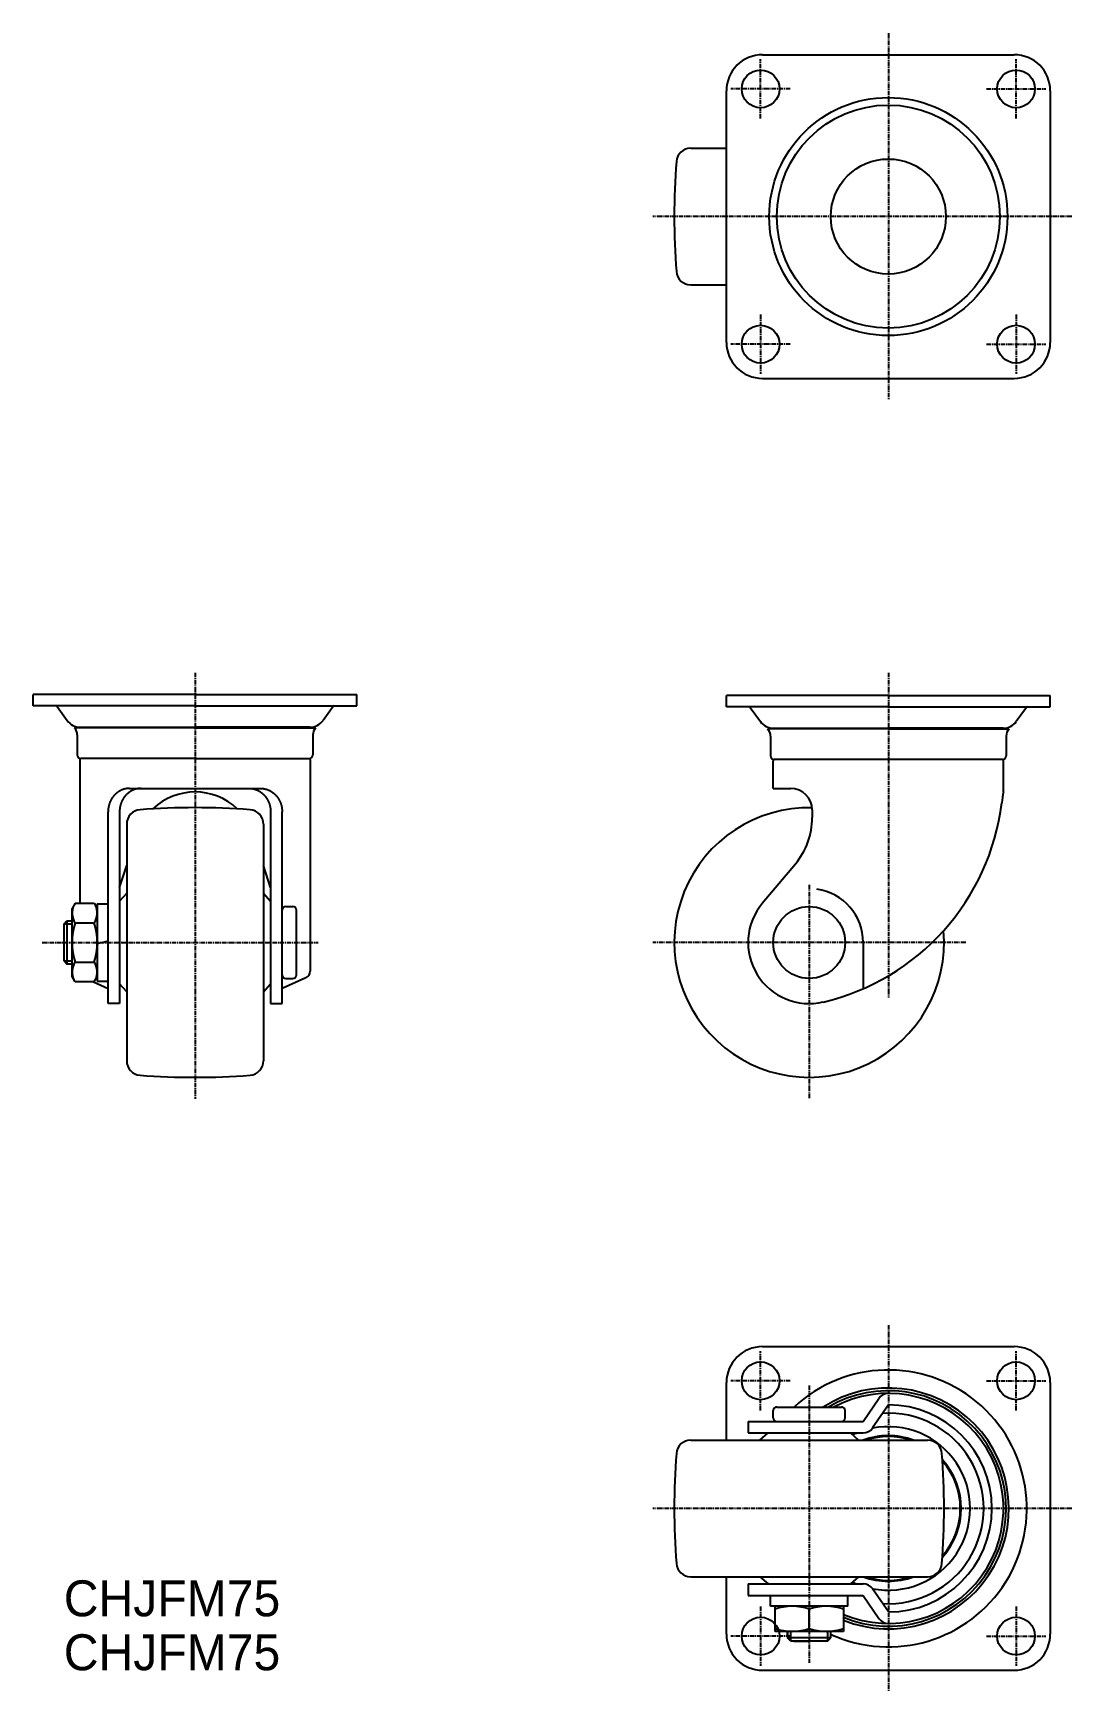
# Model space of a CAD drawing. Extents: x -3079 to -2790, y -802 to -341.
import ezdxf

# ---------------------------------------------------------------- set-up
doc = ezdxf.new("R2010")
doc.units = 0
doc.linetypes.add('CENTER', pattern=[2, 1.25, -0.25, 0.25, -0.25])
doc.layers.get('0').update_dxf_attribs({"linetype": 'CONTINUOUS'})
doc.layers.add('CENTER', color=1, linetype='CENTER')

msp = doc.modelspace()

# ---------------------------------------------------------------- linework, layer by layer
at = {"color": 7, "linetype": 'CONTINUOUS'}
for p, q in [((-2876.39, -346.61), (-2806.39, -346.61)), ((-2886.39, -426.61), (-2886.39, -356.61)), ((-2796.39, -356.61), (-2796.39, -426.61)), ((-2896.32, -372.61), (-2886.39, -372.61)), ((-2896.32, -410.61), (-2886.39, -410.61)), ((-2876.39, -436.61), (-2806.39, -436.61)), ((-3079.1, -527.71), (-3079.1, -524.51)), ((-3034.1, -524.51), (-3079.1, -524.51)), ((-3034.1, -524.51), (-2989.1, -524.51)), ((-2989.1, -527.71), (-2989.1, -524.51)), ((-2886.39, -528.01), (-2886.39, -524.81)), ((-2841.39, -524.81), (-2886.39, -524.81)), ((-2841.39, -524.81), (-2796.39, -524.81)), ((-2796.39, -528.01), (-2796.39, -524.81)), ((-3034.1, -527.71), (-3079.1, -527.71)), ((-3072.48, -527.88), (-3069.68, -531.75)), ((-3034.1, -527.71), (-2989.1, -527.71)), ((-2995.72, -527.88), (-2998.53, -531.75)), ((-2841.39, -528.01), (-2886.39, -528.01)), ((-2879.77, -528.18), (-2876.97, -532.05)), ((-2841.39, -528.01), (-2796.39, -528.01)), ((-2803.01, -528.18), (-2805.82, -532.05)), ((-3034.1, -533.81), (-3067.6, -533.81)), ((-3066.03, -533.61), (-3034.1, -533.61)), ((-3064.18, -533.61), (-3064.44, -533.81)), ((-3002.17, -533.61), (-3034.1, -533.61)), ((-3034.1, -533.81), (-3000.6, -533.81)), ((-3004.02, -533.61), (-3003.76, -533.81)), ((-2841.39, -534.11), (-2874.89, -534.11)), ((-2873.32, -533.91), (-2841.39, -533.91)), ((-2871.48, -533.91), (-2871.74, -534.11)), ((-2809.46, -533.91), (-2841.39, -533.91)), ((-2841.39, -534.11), (-2807.89, -534.11)), ((-2811.31, -533.91), (-2811.05, -534.11)), ((-3066.85, -535.8), (-3066.85, -541.31)), ((-3001.35, -535.8), (-3001.35, -541.31)), ((-2874.14, -536.1), (-2874.14, -541.61)), ((-2808.64, -536.11), (-2808.64, -541.61)), ((-3066.1, -542.65), (-3066.1, -582.54)), ((-3034.1, -542.31), (-3065.85, -542.31)), ((-3034.1, -542.31), (-3002.35, -542.31)), ((-3002.1, -542.65), (-3002.1, -601.49)), ((-2873.39, -550.65), (-2873.39, -542.95)), ((-2809.64, -542.61), (-2873.14, -542.61)), ((-2809.39, -551.65), (-2809.39, -542.65)), ((-3052.3, -550.65), (-3015.9, -550.65)), ((-2873.39, -550.65), (-2868.56, -550.65)), ((-3058.3, -610.51), (-3058.3, -557.16)), ((-3055.1, -557.16), (-3055.1, -610.51)), ((-3013.1, -557.16), (-3013.1, -610.51)), ((-3009.9, -610.51), (-3009.9, -557.16)), ((-2862.56, -556.65), (-2862.56, -558.79)), ((-3053.1, -560.58), (-3053.1, -626.43)), ((-3015.1, -560.58), (-3015.1, -626.43)), ((-2876.42, -582.58), (-2867.24, -571.64)), ((-3055.1, -578.23), (-3053.1, -572.09)), ((-3013.1, -578.23), (-3015.1, -572.09)), ((-3053.1, -579.81), (-3055.1, -582.06)), ((-3015.1, -579.81), (-3013.1, -582.06)), ((-3067.45, -582.54), (-3068.3, -584.01)), ((-3068.3, -603.01), (-3068.3, -584.01)), ((-3067.45, -582.54), (-3062.15, -582.54)), ((-3062.15, -582.54), (-3061.3, -584.01)), ((-3061.3, -582.76), (-3058.3, -582.76)), ((-3061.3, -582.76), (-3061.3, -604.26)), ((-3008.9, -583.51), (-3006.9, -583.51)), ((-3005.9, -602.51), (-3005.9, -584.51)), ((-3070.6, -588.38), (-3069.73, -587.51)), ((-3070.6, -588.38), (-3070.6, -598.63)), ((-3070.6, -589.26), (-3070.6, -593.51)), ((-3069.73, -587.51), (-3068.3, -587.51)), ((-3069.73, -587.51), (-3069.73, -599.51)), ((-3067.45, -588.02), (-3062.15, -588.02)), ((-3058.3, -593.11), (-3061.3, -593.91)), ((-2848.39, -593.51), (-2848.39, -606.36)), ((-3070.6, -598.63), (-3069.73, -599.51)), ((-3068.3, -599.51), (-3069.73, -599.51)), ((-3067.45, -598.99), (-3062.15, -598.99)), ((-3067.45, -604.48), (-3068.3, -603.01)), ((-3062.15, -604.48), (-3061.3, -603.01)), ((-3061.3, -604.26), (-3058.3, -604.26)), ((-3003.29, -603.32), (-3009.9, -606.27)), ((-3008.9, -603.51), (-3006.9, -603.51)), ((-3062.15, -604.48), (-3067.45, -604.48)), ((-3062.31, -604.48), (-3058.3, -606.27)), ((-3053.1, -607.21), (-3055.1, -604.96)), ((-3015.1, -607.21), (-3013.1, -604.96)), ((-3055.1, -610.51), (-3058.3, -610.51)), ((-3013.1, -610.51), (-3009.9, -610.51)), ((-2876.39, -705.91), (-2806.39, -705.91)), ((-2886.39, -731.91), (-2886.39, -715.91)), ((-2796.39, -715.91), (-2796.39, -785.91)), ((-2873.39, -725.71), (-2873.39, -723.71)), ((-2872.39, -722.71), (-2854.39, -722.71)), ((-2853.39, -725.71), (-2853.39, -723.71)), ((-2848.39, -726.71), (-2844.04, -720.31)), ((-2841.39, -722.11), (-2845.75, -728.51)), ((-2880.39, -726.71), (-2880.39, -729.91)), ((-2880.39, -726.71), (-2848.39, -726.71)), ((-2896.32, -731.91), (-2830.47, -731.91)), ((-2880.39, -729.91), (-2848.39, -729.91)), ((-2877.09, -731.91), (-2874.84, -729.91)), ((-2849.69, -731.91), (-2851.94, -729.91)), ((-2896.32, -769.91), (-2830.47, -769.91)), ((-2886.39, -785.91), (-2886.39, -769.91)), ((-2877.09, -769.91), (-2874.84, -771.91)), ((-2849.69, -769.91), (-2851.94, -771.91)), ((-2880.39, -771.91), (-2880.39, -775.11)), ((-2880.39, -771.91), (-2848.39, -771.91)), ((-2841.39, -779.71), (-2845.75, -773.31)), ((-2880.39, -775.11), (-2848.39, -775.11)), ((-2874.14, -778.11), (-2874.14, -775.11)), ((-2852.64, -778.11), (-2874.14, -778.11)), ((-2872.89, -785.11), (-2872.89, -778.11)), ((-2863.39, -784.26), (-2863.39, -778.96)), ((-2853.89, -778.11), (-2853.89, -785.11)), ((-2852.64, -778.11), (-2852.64, -775.11)), ((-2848.39, -775.11), (-2844.04, -781.51)), ((-2853.89, -785.11), (-2872.89, -785.11)), ((-2869.39, -785.11), (-2869.39, -786.94)), ((-2869.39, -786.11), (-2869.39, -785.11)), ((-2868.52, -787.81), (-2869.39, -786.94)), ((-2857.39, -786.94), (-2869.39, -786.94)), ((-2858.27, -787.81), (-2868.52, -787.81)), ((-2867.64, -787.81), (-2863.39, -787.81)), ((-2859.14, -787.81), (-2863.39, -787.81)), ((-2858.27, -787.81), (-2857.39, -786.94)), ((-2857.39, -786.94), (-2857.39, -785.11)), ((-2857.39, -786.11), (-2857.39, -785.11)), ((-2876.39, -795.91), (-2806.39, -795.91))]:
    msp.add_line(p, q, dxfattribs=at)
at = {"color": 3, "linetype": 'CONTINUOUS'}
for p, q in [((-3068.3, -588.38), (-3070.6, -588.38)), ((-3070.6, -598.63), (-3068.3, -598.63)), ((-2868.52, -787.81), (-2868.52, -785.11)), ((-2858.27, -785.11), (-2858.27, -787.81))]:
    msp.add_line(p, q, dxfattribs=at)
at = {"color": 7, "linetype": 'CONTINUOUS'}
for points in [[(-3052.3, -550.65, 0), (-3052.37, -550.65, 0), (-3052.45, -550.65, 0), (-3052.52, -550.65, 0), (-3052.6, -550.66, 0), (-3052.67, -550.66, 0), (-3052.74, -550.67, 0), (-3052.82, -550.67, 0), (-3052.89, -550.68, 0), (-3052.96, -550.69, 0), (-3053.04, -550.7, 0), (-3053.11, -550.71, 0), (-3053.18, -550.72, 0), (-3053.25, -550.73, 0), (-3053.33, -550.75, 0), (-3053.4, -550.76, 0), (-3053.47, -550.77, 0), (-3053.54, -550.79, 0), (-3053.62, -550.81, 0), (-3053.69, -550.83, 0), (-3053.76, -550.85, 0), (-3053.83, -550.87, 0), (-3053.9, -550.88, 0), (-3053.97, -550.91, 0), (-3054.04, -550.93, 0), (-3054.11, -550.95, 0), (-3054.18, -550.98, 0), (-3054.25, -551, 0), (-3054.32, -551.03, 0), (-3054.39, -551.06, 0), (-3054.46, -551.09, 0), (-3054.53, -551.11, 0), (-3054.6, -551.14, 0), (-3054.66, -551.18, 0), (-3054.73, -551.21, 0), (-3054.8, -551.24, 0), (-3054.87, -551.27, 0), (-3054.93, -551.31, 0), (-3055, -551.35, 0), (-3055.06, -551.38, 0), (-3055.13, -551.42, 0), (-3055.19, -551.46, 0), (-3055.26, -551.49, 0), (-3055.32, -551.53, 0), (-3055.39, -551.58, 0), (-3055.45, -551.62, 0), (-3055.51, -551.66, 0), (-3055.57, -551.7, 0), (-3055.63, -551.75, 0), (-3055.7, -551.79, 0), (-3055.76, -551.84, 0), (-3055.82, -551.88, 0), (-3055.88, -551.93, 0), (-3055.93, -551.98, 0), (-3055.99, -552.03, 0), (-3056.05, -552.08, 0), (-3056.11, -552.13, 0), (-3056.16, -552.18, 0), (-3056.22, -552.23, 0), (-3056.28, -552.28, 0), (-3056.33, -552.34, 0), (-3056.38, -552.39, 0), (-3056.44, -552.45, 0), (-3056.49, -552.5, 0), (-3056.54, -552.56, 0), (-3056.6, -552.61, 0), (-3056.65, -552.67, 0), (-3056.7, -552.73, 0), (-3056.75, -552.79, 0), (-3056.8, -552.85, 0), (-3056.84, -552.91, 0), (-3056.89, -552.97, 0), (-3056.94, -553.03, 0), (-3056.99, -553.09, 0), (-3057.03, -553.15, 0), (-3057.08, -553.22, 0), (-3057.12, -553.28, 0), (-3057.16, -553.35, 0), (-3057.21, -553.41, 0), (-3057.25, -553.48, 0), (-3057.29, -553.54, 0), (-3057.33, -553.61, 0), (-3057.37, -553.68, 0), (-3057.41, -553.74, 0), (-3057.45, -553.81, 0), (-3057.48, -553.88, 0), (-3057.52, -553.95, 0), (-3057.56, -554.02, 0), (-3057.59, -554.09, 0), (-3057.63, -554.16, 0), (-3057.66, -554.23, 0), (-3057.69, -554.3, 0), (-3057.72, -554.38, 0), (-3057.76, -554.45, 0), (-3057.79, -554.52, 0), (-3057.82, -554.6, 0), (-3057.84, -554.67, 0), (-3057.87, -554.74, 0), (-3057.9, -554.82, 0), (-3057.92, -554.89, 0), (-3057.95, -554.97, 0), (-3057.97, -555.04, 0), (-3058, -555.12, 0), (-3058.02, -555.19, 0), (-3058.04, -555.27, 0), (-3058.06, -555.35, 0), (-3058.08, -555.42, 0), (-3058.1, -555.5, 0), (-3058.12, -555.58, 0), (-3058.14, -555.66, 0), (-3058.16, -555.73, 0), (-3058.17, -555.81, 0), (-3058.19, -555.89, 0), (-3058.2, -555.97, 0), (-3058.21, -556.05, 0), (-3058.22, -556.13, 0), (-3058.24, -556.21, 0), (-3058.25, -556.28, 0), (-3058.26, -556.36, 0), (-3058.26, -556.44, 0), (-3058.27, -556.52, 0), (-3058.28, -556.6, 0), (-3058.28, -556.68, 0), (-3058.29, -556.76, 0), (-3058.29, -556.84, 0), (-3058.3, -556.92, 0), (-3058.3, -557, 0), (-3058.3, -557.08, 0), (-3058.3, -557.16, 0)], [(-3049.1, -550.65, 0), (-3049.17, -550.65, 0), (-3049.25, -550.65, 0), (-3049.32, -550.65, 0), (-3049.4, -550.66, 0), (-3049.47, -550.66, 0), (-3049.54, -550.67, 0), (-3049.62, -550.67, 0), (-3049.69, -550.68, 0), (-3049.76, -550.69, 0), (-3049.84, -550.7, 0), (-3049.91, -550.71, 0), (-3049.98, -550.72, 0), (-3050.05, -550.73, 0), (-3050.13, -550.75, 0), (-3050.2, -550.76, 0), (-3050.27, -550.77, 0), (-3050.34, -550.79, 0), (-3050.42, -550.81, 0), (-3050.49, -550.83, 0), (-3050.56, -550.85, 0), (-3050.63, -550.87, 0), (-3050.7, -550.88, 0), (-3050.77, -550.91, 0), (-3050.84, -550.93, 0), (-3050.91, -550.95, 0), (-3050.98, -550.98, 0), (-3051.05, -551, 0), (-3051.12, -551.03, 0), (-3051.19, -551.06, 0), (-3051.26, -551.09, 0), (-3051.33, -551.11, 0), (-3051.4, -551.14, 0), (-3051.46, -551.18, 0), (-3051.53, -551.21, 0), (-3051.6, -551.24, 0), (-3051.67, -551.27, 0), (-3051.73, -551.31, 0), (-3051.8, -551.35, 0), (-3051.86, -551.38, 0), (-3051.93, -551.42, 0), (-3051.99, -551.46, 0), (-3052.06, -551.49, 0), (-3052.12, -551.53, 0), (-3052.19, -551.58, 0), (-3052.25, -551.62, 0), (-3052.31, -551.66, 0), (-3052.37, -551.7, 0), (-3052.43, -551.75, 0), (-3052.5, -551.79, 0), (-3052.56, -551.84, 0), (-3052.62, -551.88, 0), (-3052.68, -551.93, 0), (-3052.73, -551.98, 0), (-3052.79, -552.03, 0), (-3052.85, -552.08, 0), (-3052.91, -552.13, 0), (-3052.96, -552.18, 0), (-3053.02, -552.23, 0), (-3053.08, -552.28, 0), (-3053.13, -552.34, 0), (-3053.18, -552.39, 0), (-3053.24, -552.45, 0), (-3053.29, -552.5, 0), (-3053.34, -552.56, 0), (-3053.4, -552.61, 0), (-3053.45, -552.67, 0), (-3053.5, -552.73, 0), (-3053.55, -552.79, 0), (-3053.6, -552.85, 0), (-3053.64, -552.91, 0), (-3053.69, -552.97, 0), (-3053.74, -553.03, 0), (-3053.79, -553.09, 0), (-3053.83, -553.15, 0), (-3053.88, -553.22, 0), (-3053.92, -553.28, 0), (-3053.96, -553.35, 0), (-3054.01, -553.41, 0), (-3054.05, -553.48, 0), (-3054.09, -553.54, 0), (-3054.13, -553.61, 0), (-3054.17, -553.68, 0), (-3054.21, -553.74, 0), (-3054.25, -553.81, 0), (-3054.28, -553.88, 0), (-3054.32, -553.95, 0), (-3054.36, -554.02, 0), (-3054.39, -554.09, 0), (-3054.43, -554.16, 0), (-3054.46, -554.23, 0), (-3054.49, -554.3, 0), (-3054.52, -554.38, 0), (-3054.56, -554.45, 0), (-3054.59, -554.52, 0), (-3054.62, -554.6, 0), (-3054.64, -554.67, 0), (-3054.67, -554.74, 0), (-3054.7, -554.82, 0), (-3054.72, -554.89, 0), (-3054.75, -554.97, 0), (-3054.77, -555.04, 0), (-3054.8, -555.12, 0), (-3054.82, -555.19, 0), (-3054.84, -555.27, 0), (-3054.86, -555.35, 0), (-3054.88, -555.42, 0), (-3054.9, -555.5, 0), (-3054.92, -555.58, 0), (-3054.94, -555.66, 0), (-3054.96, -555.73, 0), (-3054.97, -555.81, 0), (-3054.99, -555.89, 0), (-3055, -555.97, 0), (-3055.01, -556.05, 0), (-3055.02, -556.13, 0), (-3055.04, -556.21, 0), (-3055.05, -556.28, 0), (-3055.06, -556.36, 0), (-3055.06, -556.44, 0), (-3055.07, -556.52, 0), (-3055.08, -556.6, 0), (-3055.08, -556.68, 0), (-3055.09, -556.76, 0), (-3055.09, -556.84, 0), (-3055.1, -556.92, 0), (-3055.1, -557, 0), (-3055.1, -557.08, 0), (-3055.1, -557.16, 0)], [(-3019.1, -550.65, 0), (-3019.03, -550.65, 0), (-3018.95, -550.65, 0), (-3018.88, -550.65, 0), (-3018.81, -550.66, 0), (-3018.73, -550.66, 0), (-3018.66, -550.67, 0), (-3018.59, -550.67, 0), (-3018.51, -550.68, 0), (-3018.44, -550.69, 0), (-3018.37, -550.7, 0), (-3018.29, -550.71, 0), (-3018.22, -550.72, 0), (-3018.15, -550.73, 0), (-3018.08, -550.75, 0), (-3018, -550.76, 0), (-3017.93, -550.77, 0), (-3017.86, -550.79, 0), (-3017.79, -550.81, 0), (-3017.71, -550.83, 0), (-3017.64, -550.85, 0), (-3017.57, -550.87, 0), (-3017.5, -550.88, 0), (-3017.43, -550.91, 0), (-3017.36, -550.93, 0), (-3017.29, -550.95, 0), (-3017.22, -550.98, 0), (-3017.15, -551, 0), (-3017.08, -551.03, 0), (-3017.01, -551.06, 0), (-3016.94, -551.09, 0), (-3016.87, -551.11, 0), (-3016.8, -551.14, 0), (-3016.74, -551.18, 0), (-3016.67, -551.21, 0), (-3016.6, -551.24, 0), (-3016.54, -551.27, 0), (-3016.47, -551.31, 0), (-3016.4, -551.35, 0), (-3016.34, -551.38, 0), (-3016.27, -551.42, 0), (-3016.21, -551.46, 0), (-3016.14, -551.49, 0), (-3016.08, -551.53, 0), (-3016.02, -551.58, 0), (-3015.95, -551.62, 0), (-3015.89, -551.66, 0), (-3015.83, -551.7, 0), (-3015.77, -551.75, 0), (-3015.71, -551.79, 0), (-3015.65, -551.84, 0), (-3015.59, -551.88, 0), (-3015.53, -551.93, 0), (-3015.47, -551.98, 0), (-3015.41, -552.03, 0), (-3015.35, -552.08, 0), (-3015.29, -552.13, 0), (-3015.24, -552.18, 0), (-3015.18, -552.23, 0), (-3015.13, -552.28, 0), (-3015.07, -552.34, 0), (-3015.02, -552.39, 0), (-3014.96, -552.45, 0), (-3014.91, -552.5, 0), (-3014.86, -552.56, 0), (-3014.81, -552.61, 0), (-3014.76, -552.67, 0), (-3014.7, -552.73, 0), (-3014.66, -552.79, 0), (-3014.61, -552.85, 0), (-3014.56, -552.91, 0), (-3014.51, -552.97, 0), (-3014.46, -553.03, 0), (-3014.42, -553.09, 0), (-3014.37, -553.15, 0), (-3014.33, -553.22, 0), (-3014.28, -553.28, 0), (-3014.24, -553.35, 0), (-3014.2, -553.41, 0), (-3014.15, -553.48, 0), (-3014.11, -553.54, 0), (-3014.07, -553.61, 0), (-3014.03, -553.68, 0), (-3013.99, -553.74, 0), (-3013.95, -553.81, 0), (-3013.92, -553.88, 0), (-3013.88, -553.95, 0), (-3013.84, -554.02, 0), (-3013.81, -554.09, 0), (-3013.78, -554.16, 0), (-3013.74, -554.23, 0), (-3013.71, -554.3, 0), (-3013.68, -554.38, 0), (-3013.65, -554.45, 0), (-3013.62, -554.52, 0), (-3013.59, -554.6, 0), (-3013.56, -554.67, 0), (-3013.53, -554.74, 0), (-3013.5, -554.82, 0), (-3013.48, -554.89, 0), (-3013.45, -554.97, 0), (-3013.43, -555.04, 0), (-3013.4, -555.12, 0), (-3013.38, -555.19, 0), (-3013.36, -555.27, 0), (-3013.34, -555.35, 0), (-3013.32, -555.42, 0), (-3013.3, -555.5, 0), (-3013.28, -555.58, 0), (-3013.26, -555.66, 0), (-3013.25, -555.73, 0), (-3013.23, -555.81, 0), (-3013.22, -555.89, 0), (-3013.2, -555.97, 0), (-3013.19, -556.05, 0), (-3013.18, -556.13, 0), (-3013.17, -556.21, 0), (-3013.16, -556.28, 0), (-3013.15, -556.36, 0), (-3013.14, -556.44, 0), (-3013.13, -556.52, 0), (-3013.12, -556.6, 0), (-3013.12, -556.68, 0), (-3013.11, -556.76, 0), (-3013.11, -556.84, 0), (-3013.1, -556.92, 0), (-3013.1, -557, 0), (-3013.1, -557.08, 0), (-3013.1, -557.16, 0)], [(-3015.9, -550.65, 0), (-3015.83, -550.65, 0), (-3015.75, -550.65, 0), (-3015.68, -550.65, 0), (-3015.61, -550.66, 0), (-3015.53, -550.66, 0), (-3015.46, -550.67, 0), (-3015.39, -550.67, 0), (-3015.31, -550.68, 0), (-3015.24, -550.69, 0), (-3015.17, -550.7, 0), (-3015.09, -550.71, 0), (-3015.02, -550.72, 0), (-3014.95, -550.73, 0), (-3014.88, -550.75, 0), (-3014.8, -550.76, 0), (-3014.73, -550.77, 0), (-3014.66, -550.79, 0), (-3014.59, -550.81, 0), (-3014.51, -550.83, 0), (-3014.44, -550.85, 0), (-3014.37, -550.87, 0), (-3014.3, -550.88, 0), (-3014.23, -550.91, 0), (-3014.16, -550.93, 0), (-3014.09, -550.95, 0), (-3014.02, -550.98, 0), (-3013.95, -551, 0), (-3013.88, -551.03, 0), (-3013.81, -551.06, 0), (-3013.74, -551.09, 0), (-3013.67, -551.11, 0), (-3013.6, -551.14, 0), (-3013.54, -551.18, 0), (-3013.47, -551.21, 0), (-3013.4, -551.24, 0), (-3013.34, -551.27, 0), (-3013.27, -551.31, 0), (-3013.2, -551.35, 0), (-3013.14, -551.38, 0), (-3013.07, -551.42, 0), (-3013.01, -551.46, 0), (-3012.94, -551.49, 0), (-3012.88, -551.53, 0), (-3012.82, -551.58, 0), (-3012.75, -551.62, 0), (-3012.69, -551.66, 0), (-3012.63, -551.7, 0), (-3012.57, -551.75, 0), (-3012.51, -551.79, 0), (-3012.45, -551.84, 0), (-3012.39, -551.88, 0), (-3012.33, -551.93, 0), (-3012.27, -551.98, 0), (-3012.21, -552.03, 0), (-3012.15, -552.08, 0), (-3012.09, -552.13, 0), (-3012.04, -552.18, 0), (-3011.98, -552.23, 0), (-3011.93, -552.28, 0), (-3011.87, -552.34, 0), (-3011.82, -552.39, 0), (-3011.76, -552.45, 0), (-3011.71, -552.5, 0), (-3011.66, -552.56, 0), (-3011.61, -552.61, 0), (-3011.56, -552.67, 0), (-3011.5, -552.73, 0), (-3011.46, -552.79, 0), (-3011.41, -552.85, 0), (-3011.36, -552.91, 0), (-3011.31, -552.97, 0), (-3011.26, -553.03, 0), (-3011.22, -553.09, 0), (-3011.17, -553.15, 0), (-3011.13, -553.22, 0), (-3011.08, -553.28, 0), (-3011.04, -553.35, 0), (-3011, -553.41, 0), (-3010.95, -553.48, 0), (-3010.91, -553.54, 0), (-3010.87, -553.61, 0), (-3010.83, -553.68, 0), (-3010.79, -553.74, 0), (-3010.75, -553.81, 0), (-3010.72, -553.88, 0), (-3010.68, -553.95, 0), (-3010.64, -554.02, 0), (-3010.61, -554.09, 0), (-3010.58, -554.16, 0), (-3010.54, -554.23, 0), (-3010.51, -554.3, 0), (-3010.48, -554.38, 0), (-3010.45, -554.45, 0), (-3010.42, -554.52, 0), (-3010.39, -554.6, 0), (-3010.36, -554.67, 0), (-3010.33, -554.74, 0), (-3010.3, -554.82, 0), (-3010.28, -554.89, 0), (-3010.25, -554.97, 0), (-3010.23, -555.04, 0), (-3010.2, -555.12, 0), (-3010.18, -555.19, 0), (-3010.16, -555.27, 0), (-3010.14, -555.35, 0), (-3010.12, -555.42, 0), (-3010.1, -555.5, 0), (-3010.08, -555.58, 0), (-3010.06, -555.66, 0), (-3010.05, -555.73, 0), (-3010.03, -555.81, 0), (-3010.02, -555.89, 0), (-3010, -555.97, 0), (-3009.99, -556.05, 0), (-3009.98, -556.13, 0), (-3009.97, -556.21, 0), (-3009.96, -556.28, 0), (-3009.95, -556.36, 0), (-3009.94, -556.44, 0), (-3009.93, -556.52, 0), (-3009.92, -556.6, 0), (-3009.92, -556.68, 0), (-3009.91, -556.76, 0), (-3009.91, -556.84, 0), (-3009.9, -556.92, 0), (-3009.9, -557, 0), (-3009.9, -557.08, 0), (-3009.9, -557.16, 0)]]:
    msp.add_polyline3d(points, dxfattribs=at)
for centre, radius in [((-2876.89, -356.11), 5.25), ((-2805.89, -356.11), 5.25), ((-2841.39, -391.61), 33.1), ((-2841.39, -391.61), 31), ((-2841.39, -391.61), 16), ((-2876.89, -427.11), 5.25), ((-2805.89, -427.11), 5.25), ((-2863.39, -593.51), 10), ((-2876.89, -715.41), 5.25), ((-2805.89, -715.41), 5.25), ((-2876.89, -786.41), 5.25), ((-2805.89, -786.41), 5.25)]:
    msp.add_circle(centre, radius, dxfattribs=at)
for centre, radius, start, end in [((-2876.39, -356.61), 10, 90, 180), ((-2806.39, -356.61), 10, 0, 90), ((-2896.32, -376.61), 4, 90, 175.6108), ((-2700.89, -391.61), 200, 175.6108, 184.3892), ((-2896.32, -406.61), 4, 184.3892, 270), ((-2876.39, -426.61), 10, 180, 270), ((-2806.39, -426.61), 10, 270, 0), ((-3072.81, -528.11), 0.4, 35.9142, 90), ((-2995.4, -528.11), 0.4, 90, 144.0858), ((-2880.1, -528.41), 0.4, 35.9142, 90), ((-2802.69, -528.41), 0.4, 90, 144.0858), ((-3066.03, -529.11), 4.5, 215.9142, 270), ((-3069.85, -535.8), 3, 0, 41.4096), ((-3002.17, -529.11), 4.5, 270, 324.0858), ((-2998.35, -535.8), 3, 138.5904, 180), ((-2873.32, -529.41), 4.5, 215.9142, 270), ((-2877.14, -536.1), 3, 0, 41.4096), ((-2809.46, -529.41), 4.5, 270, 324.0858), ((-2805.6, -536.11), 3.04, 138.8879, 180), ((-3065.85, -541.31), 1, 180, 270), ((-3062.1, -542.65), 4, 174.7631, 180), ((-3002.35, -541.31), 1, 270, 0), ((-3006.1, -542.65), 4, 0, 5.2369), ((-2873.14, -541.61), 1, 180, 270), ((-2869.39, -542.95), 4, 174.7631, 180), ((-2809.64, -541.61), 1, 270, 0), ((-2813.39, -542.65), 4, 0, 0.9898), ((-3034.1, -568.65), 17, 46.3229, 133.6771), ((-2868.56, -556.65), 6, 0, 90), ((-2789.94, -556.28), 20, 166.6047, 175.3156), ((-3049.1, -560.58), 4, 94.3892, 180), ((-3034.1, -756.01), 200, 85.6108, 94.3892), ((-3019.1, -560.58), 4, 0, 85.6108), ((-2863.39, -593.51), 37.5, 88.7766, 5.0273), ((-2874.39, -546.79), 65, 283.248, 353.0523), ((-2882.56, -558.79), 20, 320, 0), ((-2863.39, -593.51), 15, 0, 81.8483), ((-3063.44, -585.28), 4.86, 154.3842, 214.3842), ((-3066.16, -585.28), 4.86, 325.6158, 25.6158), ((-3008.9, -584.51), 1, 90, 180), ((-3006.9, -584.51), 1, 0, 90), ((-2863.39, -593.51), 17, 140, 283.248), ((-3050.15, -593.51), 18.15, 162.412, 197.588), ((-3079.45, -593.51), 18.15, 342.412, 17.588), ((-3063.44, -601.74), 4.86, 145.6158, 205.6158), ((-3066.16, -601.74), 4.86, 334.3842, 34.3842), ((-3008.9, -602.51), 1, 180, 270), ((-3006.9, -602.51), 1, 270, 0), ((-3004.1, -601.49), 2, 294.0696, 0), ((-3049.1, -626.43), 4, 180, 265.6108), ((-3019.1, -626.43), 4, 274.3892, 0), ((-3034.1, -431.01), 200, 265.6108, 274.3892), ((-2876.39, -715.91), 10, 90, 180), ((-2806.39, -715.91), 10, 0, 90), ((-2841.39, -750.91), 38.5, 245.4439, 132.9063), ((-2841.39, -750.91), 33.5, 248.091, 122.6703), ((-2841.39, -750.91), 32.75, 247.5623, 120.5632), ((-2841.39, -750.91), 32, 247.0066, 118.2065), ((-2841.39, -722.11), 3.2, 90, 145.7705), ((-2872.39, -723.71), 1, 90, 180), ((-2854.39, -723.71), 1, 0, 90), ((-2841.39, -750.91), 28.8, 270, 90), ((-2872.39, -725.71), 1, 180, 270), ((-2854.39, -725.71), 1, 270, 0), ((-2848.39, -726.71), 3.2, 270, 325.7705), ((-2841.39, -750.91), 22.75, 258.8179, 101.1821), ((-2841.39, -750.91), 26.5, 266.5437, 93.4563), ((-2896.32, -735.91), 4, 90, 175.6108), ((-2841.39, -750.91), 22.75, 112.6199, 115.9196), ((-2841.39, -750.91), 20.25, 69.7633, 110.2367), ((-2841.39, -750.91), 20, 71.8051, 108.1949), ((-2830.47, -735.91), 4, 4.3892, 90), ((-2700.89, -750.91), 200, 175.6108, 184.3892), ((-3025.89, -750.91), 200, 355.6108, 4.3892), ((-2841.39, -750.91), 20.25, 317.9625, 42.0375), ((-2841.39, -750.91), 20, 318.8817, 41.1183), ((-2896.32, -765.91), 4, 184.3892, 270), ((-2841.39, -750.91), 20.25, 249.7633, 290.2367), ((-2841.39, -750.91), 20, 251.8051, 288.1949), ((-2830.47, -765.91), 4, 270, 355.6108), ((-2841.39, -750.91), 22.75, 244.0804, 247.3801), ((-2848.39, -775.11), 3.2, 34.2295, 90), ((-2868.14, -791.83), 13.72, 69.7438, 110.2562), ((-2858.64, -791.83), 13.72, 69.7438, 110.2562), ((-2841.39, -779.71), 3.2, 214.2295, 270), ((-2876.39, -785.91), 10, 180, 270), ((-2868.14, -771.39), 13.72, 249.7438, 290.2562), ((-2858.64, -771.39), 13.72, 249.7438, 290.2562), ((-2806.39, -785.91), 10, 270, 0)]:
    msp.add_arc(centre, radius, start, end, dxfattribs=at)
at = {"layer": 'CENTER', "color": 1, "linetype": 'CENTER'}
for p, q in [((-2841.39, -340.61), (-2841.39, -442.61)), ((-2876.89, -364.36), (-2876.89, -347.86)), ((-2805.89, -364.36), (-2805.89, -347.86)), ((-2868.64, -356.11), (-2885.14, -356.11)), ((-2814.14, -356.11), (-2797.64, -356.11)), ((-2790.39, -391.61), (-2906.89, -391.61)), ((-2876.89, -418.86), (-2876.89, -435.36)), ((-2805.89, -418.86), (-2805.89, -435.36)), ((-2868.64, -427.11), (-2885.14, -427.11)), ((-2814.14, -427.11), (-2797.64, -427.11)), ((-3034.1, -518.51), (-3034.1, -637.01)), ((-2841.39, -518.51), (-2841.39, -608.79)), ((-2863.39, -577.51), (-2863.39, -637.01)), ((-3076.6, -593.51), (-2999.9, -593.51)), ((-2819.89, -593.51), (-2906.89, -593.51)), ((-2841.39, -699.91), (-2841.39, -801.91)), ((-2876.89, -723.66), (-2876.89, -707.16)), ((-2805.89, -723.66), (-2805.89, -707.16)), ((-2868.64, -715.41), (-2885.14, -715.41)), ((-2863.39, -716.71), (-2863.39, -793.81)), ((-2814.14, -715.41), (-2797.64, -715.41)), ((-2790.39, -750.91), (-2906.89, -750.91)), ((-2876.89, -778.16), (-2876.89, -794.66)), ((-2805.89, -778.16), (-2805.89, -794.66)), ((-2868.64, -786.41), (-2885.14, -786.41)), ((-2814.14, -786.41), (-2797.64, -786.41))]:
    msp.add_line(p, q, dxfattribs=at)

# ---------------------------------------------------------------- texts
at = {"color": 7, "linetype": 'CONTINUOUS'}
for p in [(-3070.6, -780.91), (-3070.6, -795.91)]:
    msp.add_text('CHJFM75', height=10, dxfattribs=at).set_placement(p)

doc.saveas('drawing.dxf')
